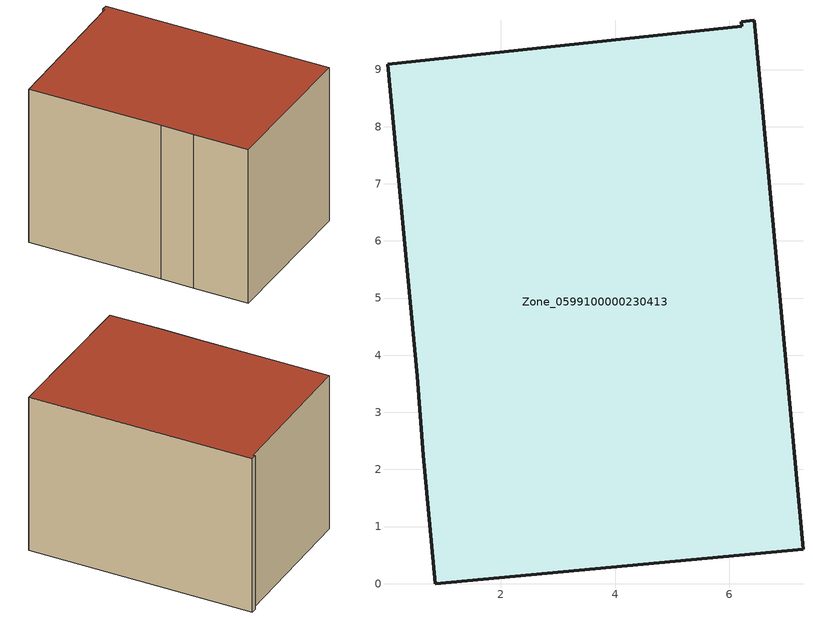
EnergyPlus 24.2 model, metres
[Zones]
Zone_0599100000230413
 floor ground (C_G): 0.54,3.63 0.02,9.09 6.21,9.75 6.21,9.84 6.44,9.86 7.29,0.6 0.85,0 0.64,2.25 z0
 wall outside (C_F): 0.85,0 7.29,0.6 6.44,9.86 6.21,9.84 6.21,9.75 0.02,9.09 0.54,3.63 0.64,2.25 0.85,0 z0:6.66
 roof outside (C_R): 0.02,9.09 0.54,3.63 0.64,2.25 0.85,0 7.29,0.6 6.44,9.86 6.21,9.84 6.21,9.75 z6.66
[BUILDING]
Pand.0599100000230413: North Axis=0; Terrain=City; Loads Convergence Tolerance Value=0.04; Temperature Convergence Tolerance Value=0.4; Solar Distribution=FullExterior; Maximum Number of Warmup Days=25; Minimum Number of Warmup Days=1
[Site:Location]
Rotterdam.The.Hague.AP_ZH_NLD Design_Conditions: Latitude=51.96; Longitude=4.45; Time Zone=1; Elevation=-4.5
[SITE:GROUNDTEMPERATURE:BUILDINGSURFACE]
18, 18, 18, 18, 18, 18, 18, 18, 18, 18, 18, 18
[MATERIAL] Thermal Absorptance=0.9; Solar Absorptance=0.7; Visible Absorptance=0.7
Name | Roughness | Thickness | Conductivity | Density | Specific Heat
G.TC.1946-1964 | MediumSmooth | 0.15 | 1 | 540 | 1210
F.TC.1946-1964 | Rough | 0.3 | 0.857143 | 1920 | 840
R.TC.1946-1964 | MediumRough | 0.2 | 0.235294 | 1500 | 1000
[CONSTRUCTION]
C_G: G.TC.1946-1964
C_F: F.TC.1946-1964
C_R: R.TC.1946-1964
[ZONE]
Zone_0599100000230413: Type=1; Multiplier=1; Ceiling Height=Autocalculate; Volume=Autocalculate; Floor Area=autocalculate; Part of Total Floor Area=Yes
[ZONEINFILTRATION:DESIGNFLOWRATE]
Infil_Zone_0599100000230413: Zone or ZoneList or Space or SpaceList=Zone_0599100000230413; Schedule=AlwaysOn; Design Flow Rate Calculation Method=Flow/Area; Flow Rate per Floor Area=0.003; Constant Term Coefficient=1; Temperature Term Coefficient=0; Velocity Term Coefficient=0; Velocity Squared Term Coefficient=0
[HVACTEMPLATE:ZONE:IDEALLOADSAIRSYSTEM]
Zone_0599100000230413: Maximum Heating Supply Air Temperature=50; Minimum Cooling Supply Air Temperature=13; Maximum Heating Supply Air Humidity Ratio=0.0156; Minimum Cooling Supply Air Humidity Ratio=0.0077; Heating Limit=NoLimit; Cooling Limit=NoLimit; Dehumidification Control Type=ConstantSensibleHeatRatio; Cooling Sensible Heat Ratio=0.7; Dehumidification Setpoint=60; Humidification Control Type=None; Humidification Setpoint=30; Outdoor Air Method=None; Outdoor Air Flow Rate per Person=0.00944; Outdoor Air Flow Rate per Zone Floor Area=0; Outdoor Air Flow Rate per Zone=0; Demand Controlled Ventilation Type=None; Outdoor Air Economizer Type=NoEconomizer; Heat Recovery Type=None; Sensible Heat Recovery Effectiveness=0.7; Latent Heat Recovery Effectiveness=0.65
[ZONECONTROL:THERMOSTAT]
ThermostatControl_Zone_0599100000230413: Zone or ZoneList=Zone_0599100000230413; Control Type Schedule=DualSetpointControlType; Control 1=Thermostat_Zone_0599100000230413; Temperature Difference Between Cutout And Setpoint=0
[THERMOSTATSETPOINT:DUALSETPOINT]
Thermostat_Zone_0599100000230413: Heating Setpoint Temperature Schedule=HeatingSetpoint_Zone_0599100000230413; Cooling Setpoint Temperature Schedule=CoolingSetpoint_Zone_0599100000230413
[SCHEDULE:COMPACT]
HeatingSetpoint_Zone_0599100000230413: Through: 12/31, For: AllDays, Until: 24:00, 21
CoolingSetpoint_Zone_0599100000230413: Through: 12/31, For: AllDays, Until: 24:00, 24
DualSetpointControlType: Through: 12/31, For: AllDays, Until: 24:00, 4
AlwaysOn: Through: 12/31, For: AllDays, Until: 24:00, 1
